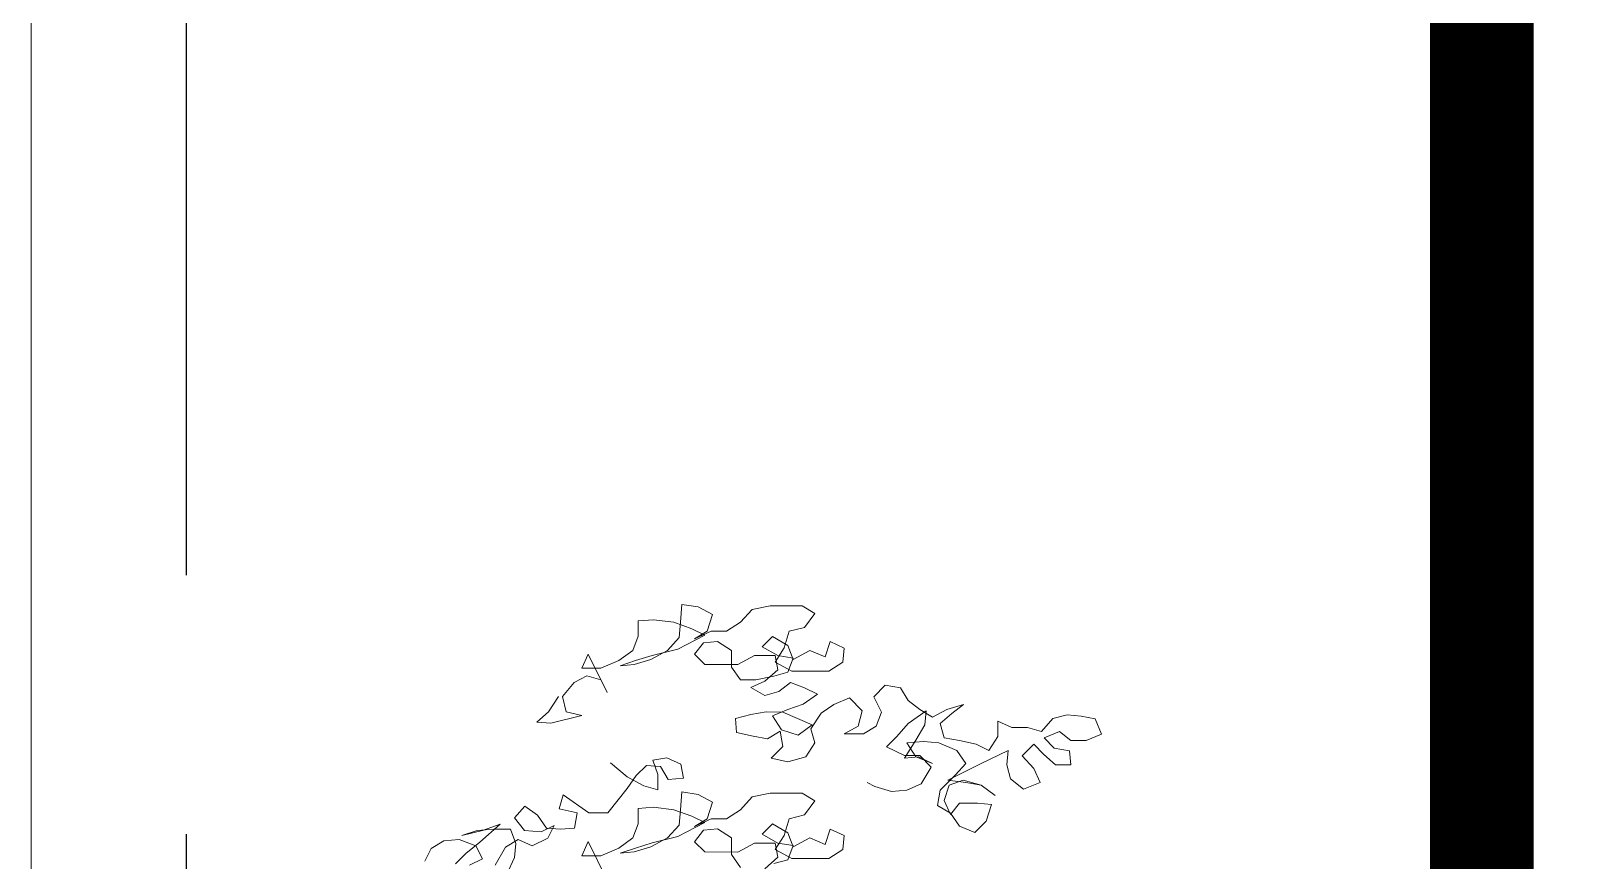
# Model space of a CAD drawing. Header units: metres. Extents: x -58 to 722, y -1100 to 345.
# Drawn here: x 23.255 to 24.004, y 124.501 to 124.901 of the extents above; entities that cross this region are included whole.
import ezdxf

# ---------------------------------------------------------------- set-up
doc = ezdxf.new("R2010")
doc.units = ezdxf.units.M
doc.header["$MEASUREMENT"] = 0
doc.linetypes.add('CENTER2', pattern=[1.125, 0.75, -0.125, 0.125, -0.125])
doc.linetypes.add('CENTERX2', pattern=[4, 2.5, -0.5, 0.5, -0.5])
doc.layers.add('FSR_ARQ_002MURO', color=150, linetype='Continuous', lineweight=30)
doc.layers.add('FSR_ARQ_006ARBOLES', color=74, linetype='Continuous', lineweight=0)
doc.layers.add('FSR_ARQ_016EJES', color=135, linetype='CENTER2')

# ---------------------------------------------------------------- blocks, each defined once
blk = doc.blocks.new('arboles fsr 01')
at = {"layer": 'FSR_ARQ_006ARBOLES'}
for points in [[(186.29808, -34.74772), (186.29235, -34.7563), (186.28591, -34.76201), (186.29378, -34.76273), (186.31094, -34.75846), (186.30236, -34.7563), (186.30023, -34.74772), (186.30667, -34.73986), (186.31383, -34.73629), (186.32169, -34.73844), (186.32526, -34.7456), (186.31455, -34.72413), (186.31097, -34.732), (186.3217, -34.73201), (186.33171, -34.72772), (186.33959, -34.72201), (186.34245, -34.71414), (186.34246, -34.70556), (186.35104, -34.70485), (186.36249, -34.7063), (186.3725, -34.70988), (186.37964, -34.71346), (186.36462, -34.72132), (186.35031, -34.72488), (186.34101, -34.72773), (186.33243, -34.73058), (186.34029, -34.72988), (186.34959, -34.72702), (186.3589, -34.72203), (186.36534, -34.71488), (186.36606, -34.7063), (186.36679, -34.69629), (186.37608, -34.69773), (186.38395, -34.70202), (186.38108, -34.71132), (186.37392, -34.7156), (186.38322, -34.71132), (186.39181, -34.71133), (186.39968, -34.70633), (186.40612, -34.69918), (186.41613, -34.69705), (186.43401, -34.69706), (186.44116, -34.70136), (186.43543, -34.70922), (186.42685, -34.71136), (186.42398, -34.72066), (186.41897, -34.72852), (186.42826, -34.73353), (186.449, -34.73355), (186.45687, -34.72855), (186.45759, -34.72069), (186.44973, -34.7171), (186.44686, -34.72568), (186.43828, -34.7221), (186.42898, -34.7271), (186.42613, -34.71923), (186.41755, -34.71421), (186.41182, -34.71993), (186.4204, -34.72494), (186.42898, -34.72638), (186.42611, -34.73425), (186.41824, -34.73639), (186.40823, -34.73852), (186.39965, -34.73851), (186.39465, -34.73136), (186.39466, -34.72206), (186.38679, -34.71705), (186.37893, -34.71775), (186.37391, -34.72419), (186.37963, -34.72991), (186.39822, -34.72993), (186.40753, -34.72493), (186.41897, -34.72494), (186.42039, -34.73281), (186.41324, -34.73924), (186.40537, -34.74281), (186.41323, -34.74711), (186.4211, -34.74497), (186.42754, -34.73997), (186.4354, -34.74284), (186.44255, -34.74642), (186.43468, -34.75213), (186.42609, -34.75499), (186.41751, -34.75856), (186.42251, -34.76643), (186.4318, -34.7693), (186.43968, -34.76358), (186.42323, -34.75642), (186.41394, -34.75641), (186.40535, -34.75783), (186.39677, -34.75997), (186.39747, -34.76783), (186.40677, -34.76999), (186.41464, -34.77143), (186.42179, -34.76714), (186.42321, -34.77573), (186.41677, -34.78216), (186.42607, -34.78431), (186.43608, -34.78146), (186.4411, -34.7736), (186.43896, -34.76573), (186.44469, -34.75715), (186.45184, -34.75215), (186.46043, -34.74858), (186.46758, -34.75574), (186.46542, -34.76432), (186.45755, -34.7686), (186.46828, -34.76861), (186.47543, -34.76433), (186.4783, -34.75647), (186.47402, -34.74788), (186.48046, -34.74145), (186.48904, -34.74289), (186.49333, -34.75004), (186.49976, -34.75505), (186.50691, -34.75935), (186.51478, -34.75507), (186.52408, -34.75222), (186.51764, -34.75722), (186.5112, -34.76293), (186.51333, -34.7708), (186.52192, -34.77224), (186.53121, -34.77439), (186.53836, -34.77798), (186.54337, -34.77011), (186.54338, -34.76153), (186.55124, -34.76511), (186.55983, -34.76512), (186.56769, -34.76728), (186.57414, -34.76013), (186.582, -34.75799), (186.58987, -34.75871), (186.59774, -34.76015), (186.60131, -34.76874), (186.59272, -34.7723), (186.58414, -34.7723), (186.57771, -34.76728), (186.56912, -34.77085), (186.57484, -34.77658), (186.58342, -34.77802), (186.58413, -34.78589), (186.57554, -34.78588), (186.56911, -34.78015), (186.56339, -34.77442), (186.55695, -34.78085), (186.56338, -34.78801), (186.56695, -34.79588), (186.55765, -34.79945), (186.5505, -34.79372), (186.54837, -34.78585), (186.54909, -34.77799), (186.53406, -34.78512), (186.51546, -34.7944), (186.52547, -34.79584), (186.53405, -34.79728), (186.54191, -34.80301), (186.53405, -34.79728), (186.52404, -34.79441), (186.51617, -34.79727), (186.5133, -34.80585), (186.51687, -34.81372), (186.52188, -34.80728), (186.5319, -34.80729), (186.53976, -34.80802), (186.53689, -34.81731), (186.53045, -34.82374), (186.52187, -34.82016), (186.51687, -34.813), (186.50972, -34.8087), (186.51116, -34.80012), (186.51975, -34.79155), (186.52548, -34.78512), (186.52048, -34.77796), (186.51047, -34.77366), (186.50189, -34.77294), (186.49259, -34.77364), (186.49759, -34.78152), (186.50688, -34.7851), (186.49902, -34.78152), (186.49115, -34.78222), (186.4976, -34.77222), (186.50261, -34.76364), (186.50334, -34.75577), (186.49332, -34.76292), (186.48687, -34.77006), (186.48115, -34.77578), (186.49115, -34.78079), (186.49974, -34.7808), (186.50617, -34.78724), (186.50044, -34.79654), (186.49257, -34.80011), (186.48398, -34.80081), (186.47469, -34.79794), (186.4704, -34.79579)], [(186.32705, -34.78477), (186.33634, -34.79264), (186.34563, -34.79766), (186.3535, -34.79981), (186.35351, -34.79123), (186.35065, -34.78336), (186.35852, -34.78193), (186.36639, -34.78552), (186.36781, -34.79339), (186.35923, -34.79409), (186.35494, -34.78694), (186.34707, -34.78622), (186.34135, -34.79193), (186.33633, -34.79908), (186.33132, -34.80551), (186.32559, -34.81266), (186.31487, -34.81265), (186.30057, -34.80262), (186.29842, -34.81049), (186.30843, -34.81264), (186.30699, -34.82122), (186.29912, -34.82193), (186.29126, -34.82121), (186.28626, -34.81405), (186.27911, -34.80904), (186.27338, -34.81547), (186.2791, -34.82263), (186.28839, -34.82335), (186.29555, -34.81978), (186.29197, -34.82693), (186.28338, -34.83121), (186.27552, -34.82763), (186.26836, -34.83192), (186.26263, -34.84192)], [(186.26906, -34.84694), (186.27336, -34.83764), (186.27408, -34.82978), (186.27123, -34.82191), (186.26193, -34.8219), (186.25263, -34.8226), (186.24405, -34.82546), (186.2555, -34.82261), (186.26551, -34.81904), (186.25406, -34.82904), (186.24619, -34.83547), (186.24046, -34.84119)], [(186.24833, -34.84191), (186.25548, -34.83834), (186.25191, -34.83119), (186.24262, -34.8276), (186.23403, -34.82831), (186.22688, -34.83259), (186.2233, -34.83974)], [(186.32526, -34.85028), (186.31455, -34.82881), (186.31097, -34.83668), (186.3217, -34.83669), (186.33171, -34.8324), (186.33959, -34.82669), (186.34245, -34.81883), (186.34246, -34.81024), (186.35104, -34.80954), (186.36249, -34.81098), (186.3725, -34.81456), (186.37964, -34.81814), (186.36462, -34.826), (186.35031, -34.82956), (186.34101, -34.83241), (186.33243, -34.83527), (186.34029, -34.83456), (186.34959, -34.83171), (186.3589, -34.82671), (186.36534, -34.81956), (186.36606, -34.81098), (186.36679, -34.80097), (186.37608, -34.80241), (186.38395, -34.80671), (186.38108, -34.816), (186.37392, -34.82029), (186.38322, -34.816), (186.39181, -34.81601), (186.39968, -34.81101), (186.40612, -34.80387), (186.41613, -34.80173), (186.43401, -34.80175), (186.44116, -34.80604), (186.43543, -34.8139), (186.42685, -34.81604), (186.42398, -34.82534), (186.41897, -34.8332), (186.42826, -34.83821), (186.449, -34.83823), (186.45687, -34.83323), (186.45759, -34.82537), (186.44973, -34.82178), (186.44686, -34.83036), (186.43828, -34.82678), (186.42898, -34.83178), (186.42613, -34.82391), (186.41755, -34.81889), (186.41182, -34.82461), (186.4204, -34.82963), (186.42898, -34.83106), (186.42611, -34.83893), (186.41824, -34.84107)], [(186.39965, -34.8432), (186.39465, -34.83604), (186.39466, -34.82674), (186.38679, -34.82173), (186.37893, -34.82244), (186.37391, -34.82887), (186.37963, -34.83459), (186.39822, -34.83461), (186.40753, -34.82961), (186.41897, -34.82962), (186.42039, -34.83749), (186.41324, -34.84392)]]:
    blk.add_lwpolyline(points, dxfattribs=at)

msp = doc.modelspace()

# ---------------------------------------------------------------- linework, layer by layer
at = {"layer": 'FSR_ARQ_002MURO', "lineweight": 0}
msp.add_line((23.95473, 126.38878), (23.95473, 122.58878), dxfattribs=at)
msp.add_lwpolyline([(23.25473, 122.83878), (23.25473, 126.98878), (30.55473, 126.98878), (30.55473, 126.38878)], dxfattribs=at)
at = {"layer": 'FSR_ARQ_002MURO', "lineweight": 0, "const_width": 0.05}
msp.add_lwpolyline([(23.95473, 126.38878), (29.40473, 126.38878), (29.40473, 122.58878), (23.95473, 122.58878)], close=True, dxfattribs=at)
at = {"layer": 'FSR_ARQ_016EJES', "linetype": 'CENTERX2', "ltscale": 0.25}
msp.add_line((23.32973, 119.63878), (23.32973, 128.64091), dxfattribs=at)

# ---------------------------------------------------------------- block references
at = {"layer": 'FSR_ARQ_006ARBOLES', "xscale": 0.864, "yscale": 0.864, "zscale": 0.864}
msp.add_blockref('arboles fsr 01', (-137.45225, 154.60229), dxfattribs=at)

doc.saveas('drawing.dxf')
